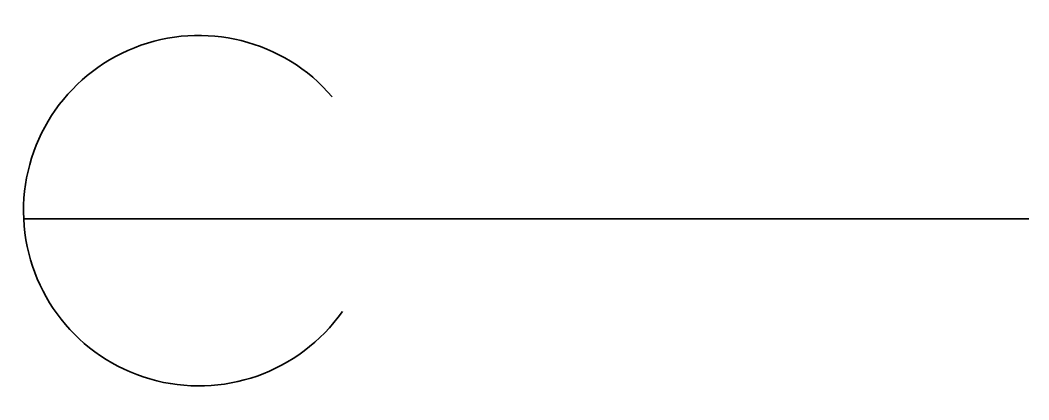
# Model space of a CAD drawing. Header units: feet. Extents: x -1.41 to 1.4, y -0.5 to 0.55.
import ezdxf

# ---------------------------------------------------------------- set-up
doc = ezdxf.new("R2010")
doc.units = ezdxf.units.FT
doc.header["$MEASUREMENT"] = 0
doc.layers.get('0').update_dxf_attribs({"lineweight": 35})

# ---------------------------------------------------------------- blocks, each defined once
blk = doc.blocks.new('Guy Anchor')
blk.add_line((-0.02442, -0.00115), (0.11571, -0.00115))
blk.add_lwpolyline([(0.0186, 0.01587, 2.92198), (0.02001, -0.01406, -0.120482)], format="xyb")

msp = doc.modelspace()

# ---------------------------------------------------------------- block references
at = {"xscale": 20, "yscale": 20, "zscale": 20}
msp.add_blockref('Guy Anchor', (-0.9128, 0.023), dxfattribs=at)

doc.saveas('drawing.dxf')
